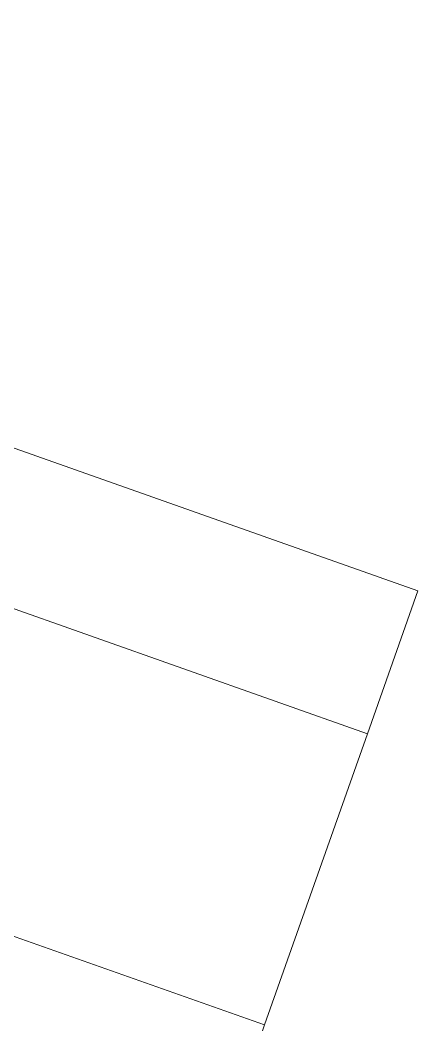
# Model space of a CAD drawing. Header units: centimetres. Extents: x -38353 to 28366, y -42745 to 17597.
# Drawn here: x -20603.61 to -20597.04, y -23689.46 to -23672.86 of the extents above; entities that cross this region are included whole.
import ezdxf

# ---------------------------------------------------------------- set-up
doc = ezdxf.new("R2010")
doc.units = ezdxf.units.CM
doc.header["$LTSCALE"] = 500
for name, color, linetype, lineweight in [('A-DOOR', 31, 'Continuous', 9), ('A-DOOR-FRAM', 31, 'Continuous', 9), ('A-WALL', 113, 'Continuous', 9)]:
    doc.layers.add(name, color=color, linetype=linetype, lineweight=lineweight)

# ---------------------------------------------------------------- blocks, each defined once
blk = doc.blocks.new('M_Single-Flush2 - yangına dayanıklı saç kapı  100x225 _K7_-V182-A vaziyet')
at = {"layer": 'A-DOOR'}
for p, q in [((-29073.941, 2730), (-29073.941, 2505)), ((-29068.841, 2505), (-29068.841, 2730)), ((-29073.941, 2505), (-29068.841, 2505))]:
    blk.add_line(p, q, dxfattribs=at)
at = {"layer": 'A-DOOR-FRAM'}
for p in [(-29066.341, 2730), (-29068.841, 2505)]:
    blk.add_line(p, (-29066.341, 2505), dxfattribs=at)

msp = doc.modelspace()

# ---------------------------------------------------------------- linework, layer by layer
at = {"layer": 'A-WALL'}
msp.add_line((-20604.54, -23703.504), (-20599.575, -23689.456), dxfattribs=at)

# ---------------------------------------------------------------- block references
at = {"layer": 'A-DOOR', "rotation": 70.5377214474292}
msp.add_blockref('M_Single-Flush2 - yangına dayanıklı saç kapı  100x225 _K7_-V182-A vaziyet', (-8550.672, 2888.6), dxfattribs=at)

doc.saveas('drawing.dxf')
